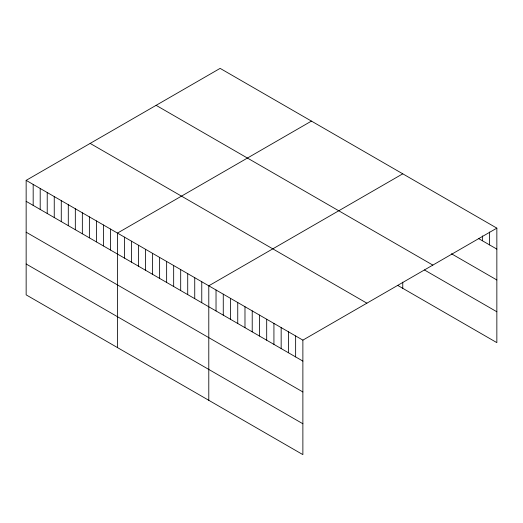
<?xml version="1.0" encoding="UTF-8"?>
<svg xmlns="http://www.w3.org/2000/svg" width="523" height="523" viewBox="0 0 523 523"><rect width="100%" height="100%" fill="white"/><g stroke="black" fill="none" stroke-linecap="round" stroke-linejoin="round"><path stroke-width="0.78" d="M26.15 180.363L302.876 340.133L302.876 454.624L26.15 294.861L26.15 180.363L220.124 68.376L496.85 228.139L496.85 342.637L397.846 285.48M311.44 121.101L117.472 233.088L117.472 347.579M402.762 173.819L208.788 285.806L208.788 400.304M302.876 340.133L496.85 228.139M478.427 238.475L496.85 249.111M451.454 253.76L496.85 279.975M156.109 105.332L432.841 265.096M424.473 269.986L496.85 311.773M90.159 143.407L366.891 303.177M26.15 201.329L302.876 361.099M26.15 232.192L302.876 391.962M26.15 263.991L302.876 423.761M489.613 232.029L489.613 244.934M482.376 235.912L482.376 240.75M402.762 282.145L402.762 288.317M295.639 335.949L295.639 356.921M288.402 331.772L288.402 352.737M281.165 327.594L281.165 348.56M273.928 323.417L273.928 344.382M266.691 319.239L266.691 340.205M259.454 315.062L259.454 336.028M252.217 310.878L252.217 331.85M244.98 306.7L244.98 327.673M237.743 302.523L237.743 323.489M230.506 298.345L230.506 319.311M223.269 294.168L223.269 315.134M216.032 289.99L216.032 310.956M201.767 281.753L201.767 302.719M194.739 277.7L194.739 298.666M187.718 273.64L187.718 294.612M180.69 269.587L180.69 290.553M173.669 265.534L173.669 286.499M166.641 261.474L166.641 282.44M159.62 257.421L159.62 278.386M152.592 253.367L152.592 274.333M145.571 249.308L145.571 270.273M138.543 245.254L138.543 266.22M131.521 241.195L131.521 262.167M124.494 237.141L124.494 258.107M110.445 229.028L110.445 250.001M103.423 224.975L103.423 245.941M96.395 220.922L96.395 241.888M89.374 216.862L89.374 237.828M82.346 212.809L82.346 233.774M75.325 208.749L75.325 229.721M68.297 204.696L68.297 225.661M61.276 200.642L61.276 221.608M54.248 196.583L54.248 217.555M47.227 192.529L47.227 213.495M40.199 188.476L40.199 209.442M33.178 184.416L33.178 205.389"/></g></svg>
